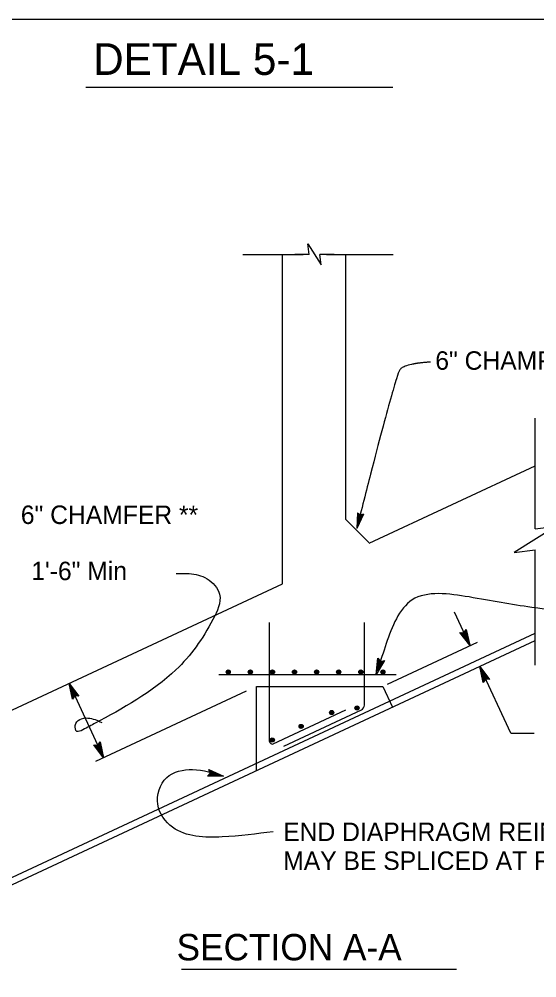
# Model space of a CAD drawing. Extents: x -893 to 867, y -474 to 712.
# Drawn here: x -497 to -300.5, y -14.3 to 349.1 of the extents above; entities that cross this region are included whole.
import ezdxf

# ---------------------------------------------------------------- set-up
doc = ezdxf.new("R2010")
doc.units = 0
for name, color, linetype in [('51 Stage 1', 7, 'Continuous'), ('56 Stage 3 Anno', 7, 'Continuous'), ('57 Undefined', 7, 'Continuous'), ('60 Nongeo Data', 7, 'Continuous')]:
    doc.layers.add(name, color=color, linetype=linetype)

msp = doc.modelspace()

# ---------------------------------------------------------------- linework, layer by layer
at = {"layer": '56 Stage 3 Anno'}
for p, q in [((-368.57, 161.99), (-368.9, 155.96)), ((-366.34, 161.42), (-368.9, 155.96)), ((-368.38, 161.82), (-368.65, 156.99)), ((-366.59, 161.37), (-368.65, 156.99)), ((-368.57, 161.99), (-367.6, 161.13)), ((-368.18, 161.65), (-368.39, 158.01)), ((-366.84, 161.31), (-368.39, 158.01)), ((-367.99, 161.48), (-368.13, 159.04)), ((-367.09, 161.25), (-368.13, 159.04)), ((-367.8, 161.31), (-367.87, 160.06)), ((-367.34, 161.19), (-367.87, 160.06)), ((-366.34, 161.42), (-367.6, 161.13)), ((-326, 111.75), (-331.83, 124.25)), ((-326, 111.75), (-329.74, 116.63)), ((-329.74, 116.63), (-329.74, 116.63)), ((-329.74, 116.63), (-328.2, 116.47)), ((-326.59, 113.01), (-329.32, 116.57)), ((-327.17, 114.26), (-328.93, 116.55)), ((-327.75, 115.51), (-328.5, 116.49)), ((-328.2, 116.47), (-327.32, 117.76)), ((-328.02, 116.74), (-327.75, 115.51)), ((-327.78, 117.05), (-327.17, 114.26)), ((-327.55, 117.41), (-326.58, 113)), ((-327.32, 117.76), (-327.32, 117.76)), ((-327.32, 117.76), (-326, 111.75)), ((-357.22, 97), (-323.08, 112.92)), ((-326, 111.75), (-326, 111.75)), ((-361.47, 100.68), (-360.89, 106.8)), ((-358.35, 105.98), (-361.47, 100.68)), ((-361.05, 102), (-360.62, 106.46)), ((-358.75, 105.88), (-361.04, 101.99)), ((-360.89, 106.8), (-360.89, 106.8)), ((-360.89, 106.8), (-359.87, 105.63)), ((-360.62, 103.31), (-360.34, 106.19)), ((-359.17, 105.77), (-360.62, 103.31)), ((-360.19, 104.62), (-360.07, 105.85)), ((-359.55, 105.71), (-360.19, 104.62)), ((-359.87, 105.63), (-358.35, 105.98)), ((-358.35, 105.98), (-358.35, 105.98)), ((-310.45, 78.41), (-322.23, 103.67)), ((-320.91, 97.66), (-322.23, 103.67)), ((-322.23, 103.67), (-322.23, 103.67)), ((-322.23, 103.67), (-318.49, 98.79)), ((-320.68, 98.01), (-321.65, 102.42)), ((-321.64, 102.41), (-318.91, 98.85)), ((-361.47, 100.68), (-361.47, 100.68)), ((-320.45, 98.37), (-321.06, 101.16)), ((-321.06, 101.16), (-319.3, 98.87)), ((-320.03, 98.95), (-320.91, 97.66)), ((-320.21, 98.68), (-320.48, 99.91)), ((-320.48, 99.91), (-319.73, 98.93)), ((-318.49, 98.79), (-320.03, 98.95)), ((-318.49, 98.79), (-318.49, 98.79)), ((-478.07, 97.29), (-464.94, 69.12)), ((-476.75, 91.28), (-478.07, 97.29)), ((-478.07, 97.29), (-478.07, 97.29)), ((-478.07, 97.29), (-474.33, 92.41)), ((-476.52, 91.63), (-477.49, 96.03)), ((-477.48, 96.03), (-474.75, 92.47)), ((-476.29, 91.99), (-476.9, 94.78)), ((-476.9, 94.78), (-475.14, 92.49)), ((-320.91, 97.66), (-320.91, 97.66)), ((-475.87, 92.57), (-476.75, 91.28)), ((-476.75, 91.28), (-476.75, 91.28)), ((-476.05, 92.3), (-476.32, 93.53)), ((-476.32, 93.53), (-475.57, 92.55)), ((-474.33, 92.41), (-475.87, 92.57)), ((-474.33, 92.41), (-474.33, 92.41)), ((-410.86, 94.34), (-468.04, 67.67)), ((-310.45, 78.41), (-301.54, 78.41)), ((-464.94, 69.12), (-468.68, 74)), ((-468.68, 74), (-468.68, 74)), ((-468.68, 74), (-467.13, 73.84)), ((-465.53, 70.38), (-468.25, 73.94)), ((-466.1, 71.63), (-467.86, 73.92)), ((-466.68, 72.88), (-467.44, 73.86)), ((-467.13, 73.84), (-466.26, 75.13)), ((-466.96, 74.11), (-466.68, 72.88)), ((-466.72, 74.42), (-466.1, 71.63)), ((-466.49, 74.78), (-465.52, 70.37)), ((-466.26, 75.13), (-466.26, 75.13)), ((-466.26, 75.13), (-464.94, 69.12)), ((-464.94, 69.12), (-464.94, 69.12)), ((-425.54, 62.08), (-424.48, 63.21)), ((-419.4, 62.12), (-425.54, 62.08)), ((-425.54, 62.08), (-425.54, 62.08)), ((-420.76, 62.41), (-425.24, 62.38)), ((-422.1, 62.7), (-424.99, 62.68)), ((-424.48, 63.21), (-424.98, 64.69)), ((-424.98, 64.69), (-424.98, 64.69)), ((-424.98, 64.69), (-419.4, 62.12)), ((-424.85, 64.3), (-420.75, 62.41)), ((-424.69, 63.9), (-422.1, 62.7)), ((-423.45, 62.99), (-424.69, 62.98)), ((-424.59, 63.52), (-423.45, 62.99)), ((-419.4, 62.12), (-419.4, 62.12))]:
    msp.add_line(p, q, dxfattribs=at)
msp.add_open_spline([(-340.84, 219.11), (-350.78, 218.52), (-354.29, 213.85), (-368.9, 155.96)], degree=2, dxfattribs=at)
for points in [[(-437.4, 138.96), (-432.45, 138.92), (-425.71, 136.95), (-420.94, 131.06), (-423.47, 121.51), (-437.51, 102.41), (-468.11, 82.2), (-472.89, 79.67), (-475.13, 79.11), (-475.69, 81.36), (-474.01, 83.6), (-470.92, 84.16), (-465.59, 82.48)], [(-194.56, 124.43), (-242.35, 124.43), (-263.72, 123.56), (-302.5, 126.08), (-326.26, 130.05), (-347.88, 128.93), (-357.71, 112.36), (-360.79, 102.82)], [(-400.58, 41.06), (-419.96, 39.1), (-438.77, 42.75), (-444.39, 51.45), (-441.02, 61.56), (-431.19, 64.65), (-419.4, 62.12)]]:
    msp.add_spline(points, degree=3, dxfattribs=at)
at = {"layer": '57 Undefined'}
for p, q in [((-678.8, 349.12), (-155.89, 349.12)), ((-471.74, 323.37), (-355.24, 323.37)), ((-435.38, -11.06), (-331.06, -11.06))]:
    msp.add_line(p, q, dxfattribs=at)
at = {"layer": '60 Nongeo Data'}
for p, q in [((-412.07, 259.94), (-389.25, 259.94)), ((-397.08, 135.05), (-397.08, 259.94)), ((-386.92, 259.94), (-392.42, 259.94)), ((-377.42, 259.94), (-382.92, 259.94)), ((-380.38, 259.94), (-355.01, 259.94)), ((-373.08, 159.44), (-373.08, 259.94)), ((-301.15, 155.95), (-301.15, 197.86)), ((-364.17, 150.4), (-301.15, 179.79)), ((-364.29, 150.65), (-373.08, 159.44)), ((-301.15, 104.14), (-301.15, 147.95)), ((-542.47, 67.26), (-397.08, 135.05)), ((-401.97, 75.31), (-401.97, 120.39)), ((-365.97, 89.04), (-365.97, 120.39)), ((-576.52, -12.07), (-301.15, 116.34)), ((-575.47, -14.34), (-301.15, 113.58)), ((-421.17, 100.65), (-353.88, 100.65)), ((-417.65, 101.65), (-417.65, 101.65)), ((-409.27, 101.65), (-409.27, 101.65)), ((-400.88, 101.65), (-400.88, 101.65)), ((-392.5, 101.65), (-392.5, 101.65)), ((-384.11, 101.65), (-384.11, 101.65)), ((-375.73, 101.65), (-375.73, 101.65)), ((-367.35, 101.65), (-367.35, 101.65)), ((-406.97, 64.24), (-406.97, 96.15)), ((-406.97, 96.15), (-359.03, 96.15)), ((-359.03, 96.15), (-355.37, 88.3)), ((-400.55, 74.4), (-373, 87.25)), ((-396.61, 73.48), (-367.12, 87.23))]:
    msp.add_line(p, q, dxfattribs=at)
for points in [[(-386.92, 259.94), (-387.42, 263.94), (-382.42, 255.94), (-382.92, 259.94)], [(-301.15, 155.95), (-293.15, 156.95), (-309.15, 146.95), (-301.15, 147.95)]]:
    msp.add_lwpolyline(points, dxfattribs=at)
for centre, radius in [((-417.65, 101.65), 0.781), ((-417.65, 101.65), 0.687), ((-417.65, 101.65), 0.594), ((-417.65, 101.65), 0.5), ((-417.65, 101.65), 0.406), ((-417.65, 101.65), 0.312), ((-417.65, 101.65), 0.219), ((-409.27, 101.65), 0.781), ((-409.27, 101.65), 0.687), ((-409.27, 101.65), 0.594), ((-409.27, 101.65), 0.5), ((-409.27, 101.65), 0.406), ((-409.27, 101.65), 0.312), ((-409.27, 101.65), 0.219), ((-400.88, 101.65), 0.781), ((-400.88, 101.65), 0.687), ((-400.88, 101.65), 0.594), ((-400.88, 101.65), 0.5), ((-400.88, 101.65), 0.406), ((-400.88, 101.65), 0.312), ((-400.88, 101.65), 0.219), ((-392.5, 101.65), 0.781), ((-392.5, 101.65), 0.687), ((-392.5, 101.65), 0.594), ((-392.5, 101.65), 0.5), ((-392.5, 101.65), 0.406), ((-392.5, 101.65), 0.312), ((-392.5, 101.65), 0.219), ((-384.11, 101.65), 0.781), ((-384.11, 101.65), 0.687), ((-384.11, 101.65), 0.594), ((-384.11, 101.65), 0.5), ((-384.11, 101.65), 0.406), ((-384.11, 101.65), 0.312), ((-384.11, 101.65), 0.219), ((-375.73, 101.65), 0.781), ((-375.73, 101.65), 0.687), ((-375.73, 101.65), 0.594), ((-375.73, 101.65), 0.5), ((-375.73, 101.65), 0.406), ((-375.73, 101.65), 0.312), ((-375.73, 101.65), 0.219), ((-367.35, 101.65), 0.781), ((-367.35, 101.65), 0.687), ((-367.35, 101.65), 0.594), ((-367.35, 101.65), 0.5), ((-367.35, 101.65), 0.406), ((-367.35, 101.65), 0.312), ((-367.35, 101.65), 0.219), ((-358.95, 101.65), 0.781), ((-358.95, 101.65), 0.687), ((-358.95, 101.65), 0.594), ((-358.95, 101.65), 0.5), ((-358.95, 101.65), 0.406), ((-358.95, 101.65), 0.312), ((-358.95, 101.65), 0.219), ((-417.65, 101.65), 0.0937), ((-409.27, 101.65), 0.0937), ((-400.88, 101.65), 0.0937), ((-392.5, 101.65), 0.0937), ((-384.11, 101.65), 0.0937), ((-375.73, 101.65), 0.0937), ((-367.35, 101.65), 0.0937), ((-358.95, 101.65), 0.0937), ((-368.79, 87.95), 0.781), ((-368.79, 87.95), 0.687), ((-368.79, 87.95), 0.594), ((-368.79, 87.95), 0.5), ((-368.79, 87.95), 0.406), ((-368.79, 87.95), 0.312), ((-368.79, 87.95), 0.219), ((-368.79, 87.95), 0.0937), ((-378.41, 86.24), 0.781), ((-378.41, 86.24), 0.687), ((-378.41, 86.24), 0.594), ((-378.41, 86.24), 0.5), ((-378.41, 86.24), 0.406), ((-378.41, 86.24), 0.312), ((-378.41, 86.24), 0.219), ((-378.41, 86.24), 0.0937), ((-390, 80.98), 0.781), ((-390, 80.98), 0.687), ((-390, 80.98), 0.594), ((-390, 80.98), 0.5), ((-390, 80.98), 0.406), ((-390, 80.98), 0.312), ((-390, 80.98), 0.219), ((-390, 80.98), 0.0937), ((-400.93, 75.84), 0.781), ((-400.93, 75.84), 0.687), ((-400.93, 75.84), 0.594), ((-400.93, 75.84), 0.5), ((-400.93, 75.84), 0.406), ((-400.93, 75.84), 0.312), ((-400.93, 75.84), 0.219), ((-400.93, 75.84), 0.0937)]:
    msp.add_circle(centre, radius, dxfattribs=at)
for centre, radius, start, end in [((-367.97, 89.04), 2, 295.0001, 0), ((-400.97, 75.31), 1, 180, 294.9999)]:
    msp.add_arc(centre, radius, start, end, dxfattribs=at)

# ---------------------------------------------------------------- texts
at = {"layer": '51 Stage 1'}
for p in [(-339.08, 216.2), (-496.37, 157.73)]:
    msp.add_text('6" CHAMFER **', height=7, dxfattribs=at).set_placement(p)
at = {"layer": '57 Undefined'}
for s, height, p in [('DETAIL 5-1', 12, (-468.94, 327.99)), ('1\'-6" Min', 7, (-492.4, 136.43)), ('END DIAPHRAGM REINFORCEMENT', 7, (-396.8, 37.52)), ('MAY BE SPLICED AT RECESS.', 7, (-396.8, 26.58)), ('SECTION A-A', 10, (-437.26, -7.71))]:
    msp.add_text(s, height=height, dxfattribs=at).set_placement(p)

doc.saveas('drawing.dxf')
